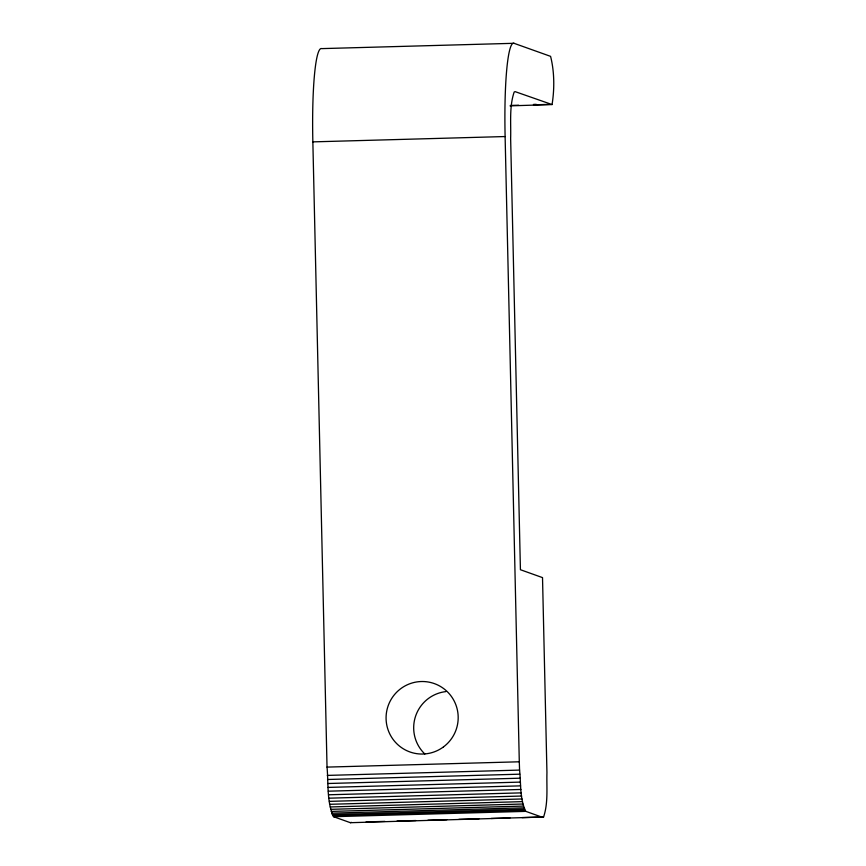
<?xml version="1.0" encoding="UTF-8"?>
<svg xmlns="http://www.w3.org/2000/svg" width="866" height="866" viewBox="0 0 866 866"><rect width="100%" height="100%" fill="white"/><g stroke="black" fill="none" stroke-linecap="round" stroke-linejoin="round"><path stroke-width="1.3" d="M552.064 104.559C554.576 88.884 554.467 71.705 550.581 56.355L514.014 43.3L321.751 48.615A97.338 11.009 88.4 0 0 312.853 141.872L327.034 767.103C328.56 783.438 326.569 801.591 333.562 816.692L350.394 822.7L543.577 817.006C548.373 802.869 546.5 787.248 546.944 772.537L542.517 577.611L520.423 569.72L510.637 138.517C511.102 123.134 509.143 106.81 514.166 92.034L515.118 91.634L552.064 104.559L510.042 105.858M350.394 822.7L351.315 822.321M533.553 104.407L536.249 104.342M510.539 105.446L518.615 105.219M533.402 104.818L549.531 104.364M312.853 141.872L505.116 136.547A97.338 11.009 88.4 0 1 514.014 43.3M327.034 767.103L519.297 761.788L505.116 136.547M327.305 775.406L519.568 770.091C521.115 783.698 519.578 798.939 525.824 811.366L542.657 817.385M327.5 779.497L519.762 774.182M327.738 783.513L520.001 778.198M328.008 787.421L520.271 782.106M328.311 791.188L520.574 785.863M328.647 794.782L520.91 789.467M329.004 798.181L521.267 792.866M329.394 801.364L521.657 796.038M329.805 804.298L522.079 798.972M330.249 806.96L522.512 801.635M330.693 809.331L522.956 804.016M331.158 811.41L523.421 806.084M331.635 813.152L523.898 807.837M332.122 814.56L524.385 809.245M332.598 815.631L524.861 810.305M333.562 816.692L525.824 811.366M366.101 821.91L384.926 821.39M397.018 821.055L415.842 820.535M427.945 820.199L446.769 819.68M458.872 819.344L479.039 818.792M491.141 818.457L509.966 817.937M522.057 817.601L543.577 817.006M519.297 761.788L519.568 770.091M424.827 753.972A36.296 36.026 -70.4 0 1 445.774 691.609M443.479 746.903A36.296 36.026 -70.4 0 0 436.616 684.497A36.296 36.026 -70.4 0 0 386.29 721.93A36.296 36.026 -70.4 0 0 443.479 746.903"/></g></svg>
